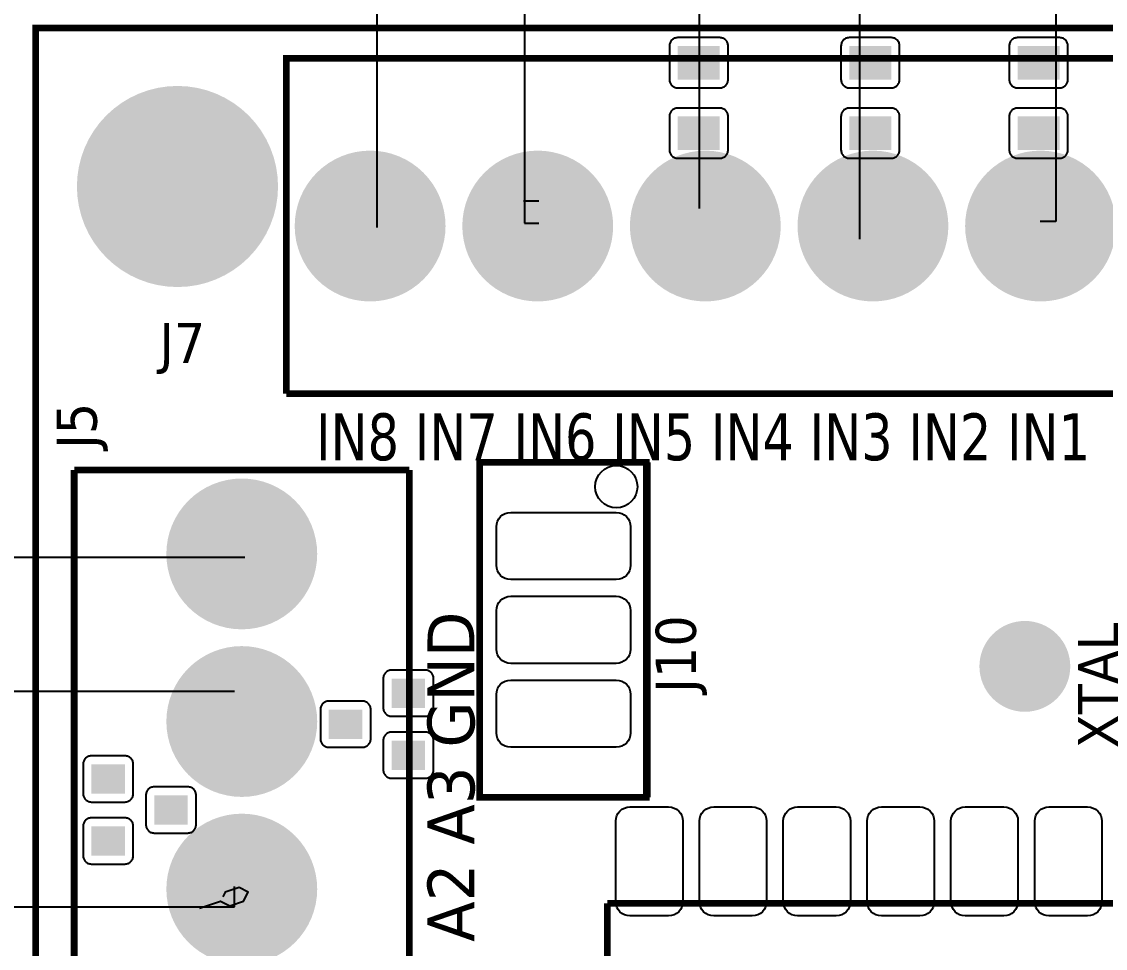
# Model space of a CAD drawing. Header units: millimetres. Extents: x 123.5 to 144.3, y 105.4 to 121.6.
# Drawn here: x 125.471 to 127.799, y 114.79 to 116.781 of the extents above; entities that cross this region are included whole.
import ezdxf

# ---------------------------------------------------------------- set-up
doc = ezdxf.new("R2010")
doc.units = ezdxf.units.MM
for name, color, linetype in [('DESC', 250, 'Continuous'), ('WIREFIXED', 7, 'Continuous'), ('WIRES', 7, 'Continuous')]:
    doc.layers.add(name, color=color, linetype=linetype)
doc.styles.get("Standard").update_dxf_attribs({"font": 'tahoma.ttf'})

# ---------------------------------------------------------------- blocks, each defined once
blk = doc.blocks.new('RPAD')
blk.add_trace([(-0.5, -0.5), (-0.5, 0.5), (0.5, -0.5), (0.5, 0.5)])
blk = doc.blocks.new('EPAD')
at = {"const_width": 0.5}
blk.add_lwpolyline([(-0.25, 0, 1), (0.25, 0, 1)], format="xyb", close=True, dxfattribs=at)
blk = doc.blocks.new('DIELEC-AUT006')
at = {"const_width": 0.012}
for points in [[(145.7768, 111.1683), (155.7749, 111.1683), (155.7749, 115.8809), (145.7768, 115.8809), (145.7768, 111.1683)], [(145.7768, 111.1683), (155.7749, 111.1683), (155.7749, 115.8809), (145.7768, 115.8809), (145.7768, 111.1683)], [(145.7768, 111.1683), (155.7749, 111.1683), (155.7749, 115.8809), (145.7768, 115.8809), (145.7768, 111.1683)], [(146.2256, 115.2266), (146.2256, 115.8266), (148.6256, 115.8266)], [(146.2256, 115.2266), (146.2256, 115.8266), (148.6256, 115.8266)], [(146.2256, 115.2266), (146.2256, 115.8266), (148.6256, 115.8266)], [(148.6256, 115.2266), (146.2256, 115.2266)], [(148.6256, 115.2266), (146.2256, 115.2266)], [(148.6256, 115.2266), (146.2256, 115.2266)], [(146.5717, 114.5037), (146.8699, 114.5037), (146.8699, 115.1037), (146.5717, 115.1037), (146.5717, 114.5037)], [(146.5717, 114.5037), (146.8699, 114.5037), (146.8699, 115.1037), (146.5717, 115.1037), (146.5717, 114.5037)], [(146.5717, 114.5037), (146.8699, 114.5037), (146.8699, 115.1037), (146.5717, 115.1037), (146.5717, 114.5037)], [(146.8717, 115.1037), (146.8717, 114.5037)], [(146.8717, 115.1037), (146.8717, 114.5037)], [(146.8717, 115.1037), (146.8717, 114.5037)], [(145.8459, 115.0896), (146.4459, 115.0896)], [(145.8459, 115.0896), (145.8459, 114.1896)], [(145.8459, 115.0896), (146.4459, 115.0896)], [(145.8459, 115.0896), (145.8459, 114.1896)], [(145.8459, 115.0896), (146.4459, 115.0896)], [(145.8459, 115.0896), (145.8459, 114.1896)], [(146.4459, 114.1896), (146.4459, 115.0896)], [(146.4459, 114.1896), (146.4459, 115.0896)], [(146.4459, 114.1896), (146.4459, 115.0896)], [(146.8002, 114.0892), (146.8002, 114.3142)], [(146.8002, 114.3142), (149.8002, 114.3142)], [(146.8002, 114.0892), (146.8002, 114.3142)], [(146.8002, 114.3142), (149.8002, 114.3142)], [(146.8002, 114.0892), (146.8002, 114.3142)], [(146.8002, 114.3142), (149.8002, 114.3142)]]:
    blk.add_lwpolyline(points, dxfattribs=at)
for points in [[(147.0163, 115.7889), (147.0163, 115.8489), (147.0163, 115.8504), (147.016, 115.852), (147.0157, 115.8534), (147.0152, 115.8548), (147.0146, 115.8561), (147.0138, 115.8573), (147.013, 115.8585), (147.012, 115.8596), (147.0109, 115.8605), (147.0098, 115.8614), (147.0085, 115.8621), (147.0072, 115.8627), (147.0058, 115.8632), (147.0044, 115.8636), (147.0029, 115.8638), (147.0013, 115.8639), (146.9263, 115.8639), (146.9248, 115.8638), (146.9233, 115.8636), (146.9218, 115.8632), (146.9204, 115.8627), (146.9191, 115.8621), (146.9179, 115.8614), (146.9167, 115.8605), (146.9157, 115.8596), (146.9147, 115.8585), (146.9139, 115.8573), (146.9131, 115.8561), (146.9125, 115.8548), (146.912, 115.8534), (146.9116, 115.852), (146.9114, 115.8504), (146.9113, 115.8489), (146.9113, 115.7889), (146.9114, 115.7873), (146.9116, 115.7858), (146.912, 115.7844), (146.9125, 115.783), (146.9131, 115.7817), (146.9139, 115.7804), (146.9147, 115.7793), (146.9157, 115.7782), (146.9167, 115.7773), (146.9179, 115.7764), (146.9191, 115.7757), (146.9204, 115.775), (146.9218, 115.7746), (146.9233, 115.7742), (146.9248, 115.774), (146.9263, 115.7739), (147.0013, 115.7739), (147.0029, 115.774), (147.0044, 115.7742), (147.0058, 115.7746), (147.0072, 115.775), (147.0085, 115.7757), (147.0098, 115.7764), (147.0109, 115.7773), (147.012, 115.7782), (147.013, 115.7793), (147.0138, 115.7804), (147.0146, 115.7817), (147.0152, 115.783), (147.0157, 115.7844), (147.016, 115.7858), (147.0163, 115.7873), (147.0163, 115.7889)], [(147.3234, 115.7889), (147.3234, 115.8489), (147.3233, 115.8504), (147.3231, 115.852), (147.3228, 115.8534), (147.3223, 115.8548), (147.3216, 115.8561), (147.3209, 115.8573), (147.32, 115.8585), (147.3191, 115.8596), (147.318, 115.8605), (147.3169, 115.8614), (147.3156, 115.8621), (147.3143, 115.8627), (147.3129, 115.8632), (147.3115, 115.8636), (147.31, 115.8638), (147.3084, 115.8639), (147.2334, 115.8639), (147.2319, 115.8638), (147.2303, 115.8636), (147.2289, 115.8632), (147.2275, 115.8627), (147.2262, 115.8621), (147.225, 115.8614), (147.2238, 115.8605), (147.2228, 115.8596), (147.2218, 115.8585), (147.2209, 115.8573), (147.2202, 115.8561), (147.2196, 115.8548), (147.2191, 115.8534), (147.2187, 115.852), (147.2185, 115.8504), (147.2184, 115.8489), (147.2184, 115.7889), (147.2185, 115.7873), (147.2187, 115.7858), (147.2191, 115.7844), (147.2196, 115.783), (147.2202, 115.7817), (147.2209, 115.7804), (147.2218, 115.7793), (147.2228, 115.7782), (147.2238, 115.7773), (147.225, 115.7764), (147.2262, 115.7757), (147.2275, 115.775), (147.2289, 115.7746), (147.2303, 115.7742), (147.2319, 115.774), (147.2334, 115.7739), (147.3084, 115.7739), (147.31, 115.774), (147.3115, 115.7742), (147.3129, 115.7746), (147.3143, 115.775), (147.3156, 115.7757), (147.3169, 115.7764), (147.318, 115.7773), (147.3191, 115.7782), (147.32, 115.7793), (147.3209, 115.7804), (147.3216, 115.7817), (147.3223, 115.783), (147.3228, 115.7844), (147.3231, 115.7858), (147.3233, 115.7873), (147.3234, 115.7889)], [(147.6246, 115.7889), (147.6246, 115.8489), (147.6245, 115.8504), (147.6243, 115.852), (147.6239, 115.8534), (147.6234, 115.8548), (147.6228, 115.8561), (147.6221, 115.8573), (147.6212, 115.8585), (147.6203, 115.8596), (147.6192, 115.8605), (147.6181, 115.8614), (147.6168, 115.8621), (147.6155, 115.8627), (147.6141, 115.8632), (147.6127, 115.8636), (147.6112, 115.8638), (147.6096, 115.8639), (147.5346, 115.8639), (147.533, 115.8638), (147.5315, 115.8636), (147.5301, 115.8632), (147.5287, 115.8627), (147.5274, 115.8621), (147.5261, 115.8614), (147.525, 115.8605), (147.5239, 115.8596), (147.523, 115.8585), (147.5221, 115.8573), (147.5214, 115.8561), (147.5208, 115.8548), (147.5203, 115.8534), (147.5199, 115.852), (147.5197, 115.8504), (147.5196, 115.8489), (147.5196, 115.7889), (147.5197, 115.7873), (147.5199, 115.7858), (147.5203, 115.7844), (147.5208, 115.783), (147.5214, 115.7817), (147.5221, 115.7804), (147.523, 115.7793), (147.5239, 115.7782), (147.525, 115.7773), (147.5261, 115.7764), (147.5274, 115.7757), (147.5287, 115.775), (147.5301, 115.7746), (147.5315, 115.7742), (147.533, 115.774), (147.5346, 115.7739), (147.6096, 115.7739), (147.6112, 115.774), (147.6127, 115.7742), (147.6141, 115.7746), (147.6155, 115.775), (147.6168, 115.7757), (147.6181, 115.7764), (147.6192, 115.7773), (147.6203, 115.7782), (147.6212, 115.7793), (147.6221, 115.7804), (147.6228, 115.7817), (147.6234, 115.783), (147.6239, 115.7844), (147.6243, 115.7858), (147.6245, 115.7873), (147.6246, 115.7889)], [(147.0163, 115.6629), (147.0163, 115.7229), (147.0163, 115.7244), (147.016, 115.726), (147.0157, 115.7274), (147.0152, 115.7288), (147.0146, 115.7301), (147.0138, 115.7313), (147.013, 115.7325), (147.012, 115.7336), (147.0109, 115.7345), (147.0098, 115.7354), (147.0085, 115.7361), (147.0072, 115.7367), (147.0058, 115.7372), (147.0044, 115.7376), (147.0029, 115.7378), (147.0013, 115.7379), (146.9263, 115.7379), (146.9248, 115.7378), (146.9233, 115.7376), (146.9218, 115.7372), (146.9204, 115.7367), (146.9191, 115.7361), (146.9179, 115.7354), (146.9167, 115.7345), (146.9157, 115.7336), (146.9147, 115.7325), (146.9139, 115.7313), (146.9131, 115.7301), (146.9125, 115.7288), (146.912, 115.7274), (146.9116, 115.726), (146.9114, 115.7244), (146.9113, 115.7229), (146.9113, 115.6629), (146.9114, 115.6613), (146.9116, 115.6598), (146.912, 115.6584), (146.9125, 115.657), (146.9131, 115.6557), (146.9139, 115.6544), (146.9147, 115.6533), (146.9157, 115.6522), (146.9167, 115.6513), (146.9179, 115.6504), (146.9191, 115.6497), (146.9204, 115.649), (146.9218, 115.6486), (146.9233, 115.6482), (146.9248, 115.648), (146.9263, 115.6479), (147.0013, 115.6479), (147.0029, 115.648), (147.0044, 115.6482), (147.0058, 115.6486), (147.0072, 115.649), (147.0085, 115.6497), (147.0098, 115.6504), (147.0109, 115.6513), (147.012, 115.6522), (147.013, 115.6533), (147.0138, 115.6544), (147.0146, 115.6557), (147.0152, 115.657), (147.0157, 115.6584), (147.016, 115.6598), (147.0163, 115.6613), (147.0163, 115.6629)], [(147.3234, 115.6629), (147.3234, 115.7229), (147.3233, 115.7244), (147.3231, 115.726), (147.3228, 115.7274), (147.3223, 115.7288), (147.3216, 115.7301), (147.3209, 115.7313), (147.32, 115.7325), (147.3191, 115.7336), (147.318, 115.7345), (147.3169, 115.7354), (147.3156, 115.7361), (147.3143, 115.7367), (147.3129, 115.7372), (147.3115, 115.7376), (147.31, 115.7378), (147.3084, 115.7379), (147.2334, 115.7379), (147.2319, 115.7378), (147.2303, 115.7376), (147.2289, 115.7372), (147.2275, 115.7367), (147.2262, 115.7361), (147.225, 115.7354), (147.2238, 115.7345), (147.2228, 115.7336), (147.2218, 115.7325), (147.2209, 115.7313), (147.2202, 115.7301), (147.2196, 115.7288), (147.2191, 115.7274), (147.2187, 115.726), (147.2185, 115.7244), (147.2184, 115.7229), (147.2184, 115.6629), (147.2185, 115.6613), (147.2187, 115.6598), (147.2191, 115.6584), (147.2196, 115.657), (147.2202, 115.6557), (147.2209, 115.6544), (147.2218, 115.6533), (147.2228, 115.6522), (147.2238, 115.6513), (147.225, 115.6504), (147.2262, 115.6497), (147.2275, 115.649), (147.2289, 115.6486), (147.2303, 115.6482), (147.2319, 115.648), (147.2334, 115.6479), (147.3084, 115.6479), (147.31, 115.648), (147.3115, 115.6482), (147.3129, 115.6486), (147.3143, 115.649), (147.3156, 115.6497), (147.3169, 115.6504), (147.318, 115.6513), (147.3191, 115.6522), (147.32, 115.6533), (147.3209, 115.6544), (147.3216, 115.6557), (147.3223, 115.657), (147.3228, 115.6584), (147.3231, 115.6598), (147.3233, 115.6613), (147.3234, 115.6629)], [(147.6246, 115.6629), (147.6246, 115.7229), (147.6245, 115.7244), (147.6243, 115.726), (147.6239, 115.7274), (147.6234, 115.7288), (147.6228, 115.7301), (147.6221, 115.7313), (147.6212, 115.7325), (147.6203, 115.7336), (147.6192, 115.7345), (147.6181, 115.7354), (147.6168, 115.7361), (147.6155, 115.7367), (147.6141, 115.7372), (147.6127, 115.7376), (147.6112, 115.7378), (147.6096, 115.7379), (147.5346, 115.7379), (147.533, 115.7378), (147.5315, 115.7376), (147.5301, 115.7372), (147.5287, 115.7367), (147.5274, 115.7361), (147.5261, 115.7354), (147.525, 115.7345), (147.5239, 115.7336), (147.523, 115.7325), (147.5221, 115.7313), (147.5214, 115.7301), (147.5208, 115.7288), (147.5203, 115.7274), (147.5199, 115.726), (147.5197, 115.7244), (147.5196, 115.7229), (147.5196, 115.6629), (147.5197, 115.6613), (147.5199, 115.6598), (147.5203, 115.6584), (147.5208, 115.657), (147.5214, 115.6557), (147.5221, 115.6544), (147.523, 115.6533), (147.5239, 115.6522), (147.525, 115.6513), (147.5261, 115.6504), (147.5274, 115.6497), (147.5287, 115.649), (147.5301, 115.6486), (147.5315, 115.6482), (147.533, 115.648), (147.5346, 115.6479), (147.6096, 115.6479), (147.6112, 115.648), (147.6127, 115.6482), (147.6141, 115.6486), (147.6155, 115.649), (147.6168, 115.6497), (147.6181, 115.6504), (147.6192, 115.6513), (147.6203, 115.6522), (147.6212, 115.6533), (147.6221, 115.6544), (147.6228, 115.6557), (147.6234, 115.657), (147.6239, 115.6584), (147.6243, 115.6598), (147.6245, 115.6613), (147.6246, 115.6629)], [(146.8417, 114.9882), (146.8417, 114.9192), (146.8412, 114.914), (146.8397, 114.9092), (146.8374, 114.9049), (146.8343, 114.9011), (146.8306, 114.898), (146.8262, 114.8957), (146.8214, 114.8942), (146.8162, 114.8937), (146.6272, 114.8937), (146.622, 114.8942), (146.6172, 114.8957), (146.6128, 114.898), (146.6091, 114.9011), (146.606, 114.9049), (146.6037, 114.9092), (146.6022, 114.914), (146.6017, 114.9192), (146.6017, 114.9882), (146.6022, 114.9934), (146.6037, 114.9983), (146.606, 115.0026), (146.6091, 115.0064), (146.6128, 115.0094), (146.6172, 115.0118), (146.622, 115.0132), (146.6272, 115.0137), (146.8162, 115.0137), (146.8214, 115.0132), (146.8262, 115.0118), (146.8306, 115.0094), (146.8343, 115.0064), (146.8374, 115.0026), (146.8397, 114.9983), (146.8412, 114.9934), (146.8417, 114.9882)], [(146.8417, 114.8382), (146.8417, 114.7692), (146.8412, 114.764), (146.8397, 114.7592), (146.8374, 114.7549), (146.8343, 114.7511), (146.8306, 114.748), (146.8262, 114.7457), (146.8214, 114.7442), (146.8162, 114.7437), (146.6272, 114.7437), (146.622, 114.7442), (146.6172, 114.7457), (146.6128, 114.748), (146.6091, 114.7511), (146.606, 114.7549), (146.6037, 114.7592), (146.6022, 114.764), (146.6017, 114.7692), (146.6017, 114.8382), (146.6022, 114.8434), (146.6037, 114.8483), (146.606, 114.8526), (146.6091, 114.8564), (146.6128, 114.8594), (146.6172, 114.8618), (146.622, 114.8632), (146.6272, 114.8637), (146.8162, 114.8637), (146.8214, 114.8632), (146.8262, 114.8618), (146.8306, 114.8594), (146.8343, 114.8564), (146.8374, 114.8526), (146.8397, 114.8483), (146.8412, 114.8434), (146.8417, 114.8382)], [(146.4891, 114.6641), (146.4891, 114.7166), (146.4891, 114.7181), (146.4888, 114.7197), (146.4885, 114.7211), (146.488, 114.7225), (146.4874, 114.7238), (146.4866, 114.725), (146.4858, 114.7262), (146.4848, 114.7272), (146.4838, 114.7282), (146.4826, 114.7291), (146.4814, 114.7298), (146.48, 114.7304), (146.4787, 114.7309), (146.4772, 114.7313), (146.4757, 114.7315), (146.4741, 114.7316), (146.4141, 114.7316), (146.4126, 114.7315), (146.4111, 114.7313), (146.4096, 114.7309), (146.4082, 114.7304), (146.4069, 114.7298), (146.4057, 114.7291), (146.4045, 114.7282), (146.4035, 114.7272), (146.4025, 114.7262), (146.4017, 114.725), (146.4009, 114.7238), (146.4003, 114.7225), (146.3998, 114.7211), (146.3994, 114.7197), (146.3992, 114.7181), (146.3991, 114.7166), (146.3991, 114.6641), (146.3992, 114.6625), (146.3994, 114.661), (146.3998, 114.6596), (146.4003, 114.6582), (146.4009, 114.6569), (146.4017, 114.6556), (146.4025, 114.6545), (146.4035, 114.6534), (146.4045, 114.6525), (146.4057, 114.6516), (146.4069, 114.6509), (146.4082, 114.6502), (146.4096, 114.6497), (146.4111, 114.6494), (146.4126, 114.6492), (146.4141, 114.6491), (146.4741, 114.6491), (146.4757, 114.6492), (146.4772, 114.6494), (146.4787, 114.6497), (146.48, 114.6502), (146.4814, 114.6509), (146.4826, 114.6516), (146.4838, 114.6525), (146.4848, 114.6534), (146.4858, 114.6545), (146.4866, 114.6556), (146.4874, 114.6569), (146.488, 114.6582), (146.4885, 114.6596), (146.4888, 114.661), (146.4891, 114.6625), (146.4891, 114.6641)], [(146.8417, 114.6882), (146.8417, 114.6192), (146.8412, 114.614), (146.8397, 114.6092), (146.8374, 114.6049), (146.8343, 114.6011), (146.8306, 114.598), (146.8262, 114.5957), (146.8214, 114.5942), (146.8162, 114.5937), (146.6272, 114.5937), (146.622, 114.5942), (146.6172, 114.5957), (146.6128, 114.598), (146.6091, 114.6011), (146.606, 114.6049), (146.6037, 114.6092), (146.6022, 114.614), (146.6017, 114.6192), (146.6017, 114.6882), (146.6022, 114.6934), (146.6037, 114.6983), (146.606, 114.7026), (146.6091, 114.7064), (146.6128, 114.7094), (146.6172, 114.7118), (146.622, 114.7132), (146.6272, 114.7137), (146.8162, 114.7137), (146.8214, 114.7132), (146.8262, 114.7118), (146.8306, 114.7094), (146.8343, 114.7064), (146.8374, 114.7026), (146.8397, 114.6983), (146.8412, 114.6934), (146.8417, 114.6882)], [(146.3766, 114.6086), (146.3766, 114.6611), (146.3766, 114.6626), (146.3763, 114.6642), (146.376, 114.6656), (146.3755, 114.667), (146.3749, 114.6683), (146.3741, 114.6695), (146.3733, 114.6707), (146.3723, 114.6717), (146.3713, 114.6727), (146.3701, 114.6736), (146.3689, 114.6743), (146.3675, 114.6749), (146.3662, 114.6754), (146.3647, 114.6758), (146.3632, 114.676), (146.3616, 114.6761), (146.3016, 114.6761), (146.3001, 114.676), (146.2986, 114.6758), (146.2971, 114.6754), (146.2957, 114.6749), (146.2944, 114.6743), (146.2932, 114.6736), (146.292, 114.6727), (146.291, 114.6717), (146.29, 114.6707), (146.2892, 114.6695), (146.2884, 114.6683), (146.2878, 114.667), (146.2873, 114.6656), (146.2869, 114.6642), (146.2867, 114.6626), (146.2866, 114.6611), (146.2866, 114.6086), (146.2867, 114.607), (146.2869, 114.6055), (146.2873, 114.6041), (146.2878, 114.6027), (146.2884, 114.6014), (146.2892, 114.6001), (146.29, 114.599), (146.291, 114.5979), (146.292, 114.597), (146.2932, 114.5961), (146.2944, 114.5954), (146.2957, 114.5947), (146.2971, 114.5942), (146.2986, 114.5939), (146.3001, 114.5937), (146.3016, 114.5936), (146.3616, 114.5936), (146.3632, 114.5937), (146.3647, 114.5939), (146.3662, 114.5942), (146.3675, 114.5947), (146.3689, 114.5954), (146.3701, 114.5961), (146.3713, 114.597), (146.3723, 114.5979), (146.3733, 114.599), (146.3741, 114.6001), (146.3749, 114.6014), (146.3755, 114.6027), (146.376, 114.6041), (146.3763, 114.6055), (146.3766, 114.607), (146.3766, 114.6086)], [(146.4891, 114.5531), (146.4891, 114.6056), (146.4891, 114.6071), (146.4888, 114.6087), (146.4885, 114.6101), (146.488, 114.6115), (146.4874, 114.6128), (146.4866, 114.614), (146.4858, 114.6152), (146.4848, 114.6162), (146.4838, 114.6172), (146.4826, 114.6181), (146.4814, 114.6188), (146.48, 114.6194), (146.4787, 114.6199), (146.4772, 114.6203), (146.4757, 114.6205), (146.4741, 114.6206), (146.4141, 114.6206), (146.4126, 114.6205), (146.4111, 114.6203), (146.4096, 114.6199), (146.4082, 114.6194), (146.4069, 114.6188), (146.4057, 114.6181), (146.4045, 114.6172), (146.4035, 114.6162), (146.4025, 114.6152), (146.4017, 114.614), (146.4009, 114.6128), (146.4003, 114.6115), (146.3998, 114.6101), (146.3994, 114.6087), (146.3992, 114.6071), (146.3991, 114.6056), (146.3991, 114.5531), (146.3992, 114.5515), (146.3994, 114.55), (146.3998, 114.5486), (146.4003, 114.5472), (146.4009, 114.5459), (146.4017, 114.5446), (146.4025, 114.5435), (146.4035, 114.5424), (146.4045, 114.5415), (146.4057, 114.5406), (146.4069, 114.5399), (146.4082, 114.5392), (146.4096, 114.5387), (146.4111, 114.5384), (146.4126, 114.5382), (146.4141, 114.5381), (146.4741, 114.5381), (146.4757, 114.5382), (146.4772, 114.5384), (146.4787, 114.5387), (146.48, 114.5392), (146.4814, 114.5399), (146.4826, 114.5406), (146.4838, 114.5415), (146.4848, 114.5424), (146.4858, 114.5435), (146.4866, 114.5446), (146.4874, 114.5459), (146.488, 114.5472), (146.4885, 114.5486), (146.4888, 114.55), (146.4891, 114.5515), (146.4891, 114.5531)], [(145.8617, 114.563), (145.8617, 114.5105), (145.8618, 114.509), (145.862, 114.5075), (145.8624, 114.506), (145.8629, 114.5046), (145.8635, 114.5033), (145.8643, 114.5021), (145.8651, 114.5009), (145.8661, 114.4999), (145.8671, 114.4989), (145.8683, 114.4981), (145.8695, 114.4973), (145.8708, 114.4967), (145.8722, 114.4962), (145.8737, 114.4958), (145.8752, 114.4956), (145.8767, 114.4955), (145.9367, 114.4955), (145.9383, 114.4956), (145.9398, 114.4958), (145.9413, 114.4962), (145.9426, 114.4967), (145.944, 114.4973), (145.9452, 114.4981), (145.9463, 114.4989), (145.9474, 114.4999), (145.9484, 114.5009), (145.9492, 114.5021), (145.95, 114.5033), (145.9506, 114.5046), (145.9511, 114.506), (145.9514, 114.5075), (145.9517, 114.509), (145.9517, 114.5105), (145.9517, 114.563), (145.9517, 114.5646), (145.9514, 114.5661), (145.9511, 114.5676), (145.9506, 114.5689), (145.95, 114.5703), (145.9492, 114.5715), (145.9484, 114.5726), (145.9474, 114.5737), (145.9463, 114.5747), (145.9452, 114.5755), (145.944, 114.5763), (145.9426, 114.5769), (145.9413, 114.5774), (145.9398, 114.5777), (145.9383, 114.578), (145.9367, 114.578), (145.8767, 114.578), (145.8752, 114.578), (145.8737, 114.5777), (145.8722, 114.5774), (145.8708, 114.5769), (145.8695, 114.5763), (145.8683, 114.5755), (145.8671, 114.5747), (145.8661, 114.5737), (145.8651, 114.5726), (145.8643, 114.5715), (145.8635, 114.5703), (145.8629, 114.5689), (145.8624, 114.5676), (145.862, 114.5661), (145.8618, 114.5646), (145.8617, 114.563)], [(145.9742, 114.5075), (145.9742, 114.455), (145.9743, 114.4535), (145.9745, 114.452), (145.9749, 114.4505), (145.9754, 114.4491), (145.976, 114.4478), (145.9768, 114.4466), (145.9776, 114.4454), (145.9786, 114.4444), (145.9796, 114.4434), (145.9808, 114.4426), (145.982, 114.4418), (145.9833, 114.4412), (145.9847, 114.4407), (145.9862, 114.4403), (145.9877, 114.4401), (145.9892, 114.44), (146.0492, 114.44), (146.0508, 114.4401), (146.0523, 114.4403), (146.0538, 114.4407), (146.0551, 114.4412), (146.0565, 114.4418), (146.0577, 114.4426), (146.0588, 114.4434), (146.0599, 114.4444), (146.0609, 114.4454), (146.0617, 114.4466), (146.0625, 114.4478), (146.0631, 114.4491), (146.0636, 114.4505), (146.0639, 114.452), (146.0642, 114.4535), (146.0642, 114.455), (146.0642, 114.5075), (146.0642, 114.5091), (146.0639, 114.5106), (146.0636, 114.5121), (146.0631, 114.5134), (146.0625, 114.5148), (146.0617, 114.516), (146.0609, 114.5171), (146.0599, 114.5182), (146.0588, 114.5192), (146.0577, 114.52), (146.0565, 114.5208), (146.0551, 114.5214), (146.0538, 114.5219), (146.0523, 114.5222), (146.0508, 114.5225), (146.0492, 114.5225), (145.9892, 114.5225), (145.9877, 114.5225), (145.9862, 114.5222), (145.9847, 114.5219), (145.9833, 114.5214), (145.982, 114.5208), (145.9808, 114.52), (145.9796, 114.5192), (145.9786, 114.5182), (145.9776, 114.5171), (145.9768, 114.516), (145.976, 114.5148), (145.9754, 114.5134), (145.9749, 114.5121), (145.9745, 114.5106), (145.9743, 114.5091), (145.9742, 114.5075)], [(146.9097, 114.2917), (146.8407, 114.2917), (146.8355, 114.2922), (146.8307, 114.2936), (146.8264, 114.296), (146.8226, 114.299), (146.8195, 114.3028), (146.8172, 114.3071), (146.8158, 114.312), (146.8152, 114.3172), (146.8152, 114.4612), (146.8158, 114.4664), (146.8172, 114.4712), (146.8195, 114.4755), (146.8226, 114.4793), (146.8264, 114.4824), (146.8307, 114.4847), (146.8355, 114.4862), (146.8407, 114.4867), (146.9097, 114.4867), (146.915, 114.4862), (146.9198, 114.4847), (146.9241, 114.4824), (146.9279, 114.4793), (146.931, 114.4755), (146.9333, 114.4712), (146.9347, 114.4664), (146.9352, 114.4612), (146.9352, 114.3172), (146.9347, 114.312), (146.9333, 114.3071), (146.931, 114.3028), (146.9279, 114.299), (146.9241, 114.296), (146.9198, 114.2936), (146.915, 114.2922), (146.9097, 114.2917)], [(147.0597, 114.2917), (146.9907, 114.2917), (146.9855, 114.2922), (146.9807, 114.2936), (146.9764, 114.296), (146.9726, 114.299), (146.9695, 114.3028), (146.9672, 114.3071), (146.9658, 114.312), (146.9652, 114.3172), (146.9652, 114.4612), (146.9658, 114.4664), (146.9672, 114.4712), (146.9695, 114.4755), (146.9726, 114.4793), (146.9764, 114.4824), (146.9807, 114.4847), (146.9855, 114.4862), (146.9907, 114.4867), (147.0597, 114.4867), (147.065, 114.4862), (147.0698, 114.4847), (147.0741, 114.4824), (147.0779, 114.4793), (147.081, 114.4755), (147.0833, 114.4712), (147.0847, 114.4664), (147.0852, 114.4612), (147.0852, 114.3172), (147.0847, 114.312), (147.0833, 114.3071), (147.081, 114.3028), (147.0779, 114.299), (147.0741, 114.296), (147.0698, 114.2936), (147.065, 114.2922), (147.0597, 114.2917)], [(147.2097, 114.2917), (147.1407, 114.2917), (147.1355, 114.2922), (147.1307, 114.2936), (147.1264, 114.296), (147.1226, 114.299), (147.1195, 114.3028), (147.1172, 114.3071), (147.1158, 114.312), (147.1152, 114.3172), (147.1152, 114.4612), (147.1158, 114.4664), (147.1172, 114.4712), (147.1195, 114.4755), (147.1226, 114.4793), (147.1264, 114.4824), (147.1307, 114.4847), (147.1355, 114.4862), (147.1407, 114.4867), (147.2097, 114.4867), (147.215, 114.4862), (147.2198, 114.4847), (147.2241, 114.4824), (147.2279, 114.4793), (147.231, 114.4755), (147.2333, 114.4712), (147.2347, 114.4664), (147.2352, 114.4612), (147.2352, 114.3172), (147.2347, 114.312), (147.2333, 114.3071), (147.231, 114.3028), (147.2279, 114.299), (147.2241, 114.296), (147.2198, 114.2936), (147.215, 114.2922), (147.2097, 114.2917)], [(147.3597, 114.2917), (147.2907, 114.2917), (147.2855, 114.2922), (147.2807, 114.2936), (147.2764, 114.296), (147.2726, 114.299), (147.2695, 114.3028), (147.2672, 114.3071), (147.2658, 114.312), (147.2652, 114.3172), (147.2652, 114.4612), (147.2658, 114.4664), (147.2672, 114.4712), (147.2695, 114.4755), (147.2726, 114.4793), (147.2764, 114.4824), (147.2807, 114.4847), (147.2855, 114.4862), (147.2907, 114.4867), (147.3597, 114.4867), (147.365, 114.4862), (147.3698, 114.4847), (147.3741, 114.4824), (147.3779, 114.4793), (147.381, 114.4755), (147.3833, 114.4712), (147.3847, 114.4664), (147.3852, 114.4612), (147.3852, 114.3172), (147.3847, 114.312), (147.3833, 114.3071), (147.381, 114.3028), (147.3779, 114.299), (147.3741, 114.296), (147.3698, 114.2936), (147.365, 114.2922), (147.3597, 114.2917)], [(147.5097, 114.2917), (147.4407, 114.2917), (147.4355, 114.2922), (147.4307, 114.2936), (147.4264, 114.296), (147.4226, 114.299), (147.4195, 114.3028), (147.4172, 114.3071), (147.4158, 114.312), (147.4152, 114.3172), (147.4152, 114.4612), (147.4158, 114.4664), (147.4172, 114.4712), (147.4195, 114.4755), (147.4226, 114.4793), (147.4264, 114.4824), (147.4307, 114.4847), (147.4355, 114.4862), (147.4407, 114.4867), (147.5097, 114.4867), (147.515, 114.4862), (147.5198, 114.4847), (147.5241, 114.4824), (147.5279, 114.4793), (147.531, 114.4755), (147.5333, 114.4712), (147.5347, 114.4664), (147.5352, 114.4612), (147.5352, 114.3172), (147.5347, 114.312), (147.5333, 114.3071), (147.531, 114.3028), (147.5279, 114.299), (147.5241, 114.296), (147.5198, 114.2936), (147.515, 114.2922), (147.5097, 114.2917)], [(147.6597, 114.2917), (147.5907, 114.2917), (147.5855, 114.2922), (147.5807, 114.2936), (147.5764, 114.296), (147.5726, 114.299), (147.5695, 114.3028), (147.5672, 114.3071), (147.5658, 114.312), (147.5652, 114.3172), (147.5652, 114.4612), (147.5658, 114.4664), (147.5672, 114.4712), (147.5695, 114.4755), (147.5726, 114.4793), (147.5764, 114.4824), (147.5807, 114.4847), (147.5855, 114.4862), (147.5907, 114.4867), (147.6597, 114.4867), (147.665, 114.4862), (147.6698, 114.4847), (147.6741, 114.4824), (147.6779, 114.4793), (147.681, 114.4755), (147.6833, 114.4712), (147.6847, 114.4664), (147.6852, 114.4612), (147.6852, 114.3172), (147.6847, 114.312), (147.6833, 114.3071), (147.681, 114.3028), (147.6779, 114.299), (147.6741, 114.296), (147.6698, 114.2936), (147.665, 114.2922), (147.6597, 114.2917)], [(145.8617, 114.452), (145.8617, 114.3995), (145.8618, 114.398), (145.862, 114.3965), (145.8624, 114.395), (145.8629, 114.3936), (145.8635, 114.3923), (145.8643, 114.3911), (145.8651, 114.3899), (145.8661, 114.3889), (145.8671, 114.3879), (145.8683, 114.3871), (145.8695, 114.3863), (145.8708, 114.3857), (145.8722, 114.3852), (145.8737, 114.3848), (145.8752, 114.3846), (145.8767, 114.3845), (145.9367, 114.3845), (145.9383, 114.3846), (145.9398, 114.3848), (145.9413, 114.3852), (145.9426, 114.3857), (145.944, 114.3863), (145.9452, 114.3871), (145.9463, 114.3879), (145.9474, 114.3889), (145.9484, 114.3899), (145.9492, 114.3911), (145.95, 114.3923), (145.9506, 114.3936), (145.9511, 114.395), (145.9514, 114.3965), (145.9517, 114.398), (145.9517, 114.3995), (145.9517, 114.452), (145.9517, 114.4536), (145.9514, 114.4551), (145.9511, 114.4566), (145.9506, 114.4579), (145.95, 114.4593), (145.9492, 114.4605), (145.9484, 114.4616), (145.9474, 114.4627), (145.9463, 114.4637), (145.9452, 114.4645), (145.944, 114.4653), (145.9426, 114.4659), (145.9413, 114.4664), (145.9398, 114.4667), (145.9383, 114.467), (145.9367, 114.467), (145.8767, 114.467), (145.8752, 114.467), (145.8737, 114.4667), (145.8722, 114.4664), (145.8708, 114.4659), (145.8695, 114.4653), (145.8683, 114.4645), (145.8671, 114.4637), (145.8661, 114.4627), (145.8651, 114.4616), (145.8643, 114.4605), (145.8635, 114.4593), (145.8629, 114.4579), (145.8624, 114.4566), (145.862, 114.4551), (145.8618, 114.4536), (145.8617, 114.452)]]:
    blk.add_lwpolyline(points, close=True)
blk.add_circle((146.8162, 115.06), 0.0378)
blk.add_circle((146.8162, 115.06), 0.0378)
blk.add_circle((146.8162, 115.06), 0.0378)
at = {"zscale": 1.5}
for p, xscale, yscale, rotation in [((146.9638, 115.8189), 0.06, 0.07500000000000001, 270), ((147.2709, 115.8189), 0.06, 0.07500000000000001, 270), ((147.5721, 115.8189), 0.06, 0.07500000000000001, 270), ((146.9638, 115.6929), 0.06, 0.07500000000000001, 270), ((147.2709, 115.6929), 0.06, 0.07500000000000001, 270), ((147.5721, 115.6929), 0.06, 0.07500000000000001, 270), ((146.4441, 114.6903), 0.0525, 0.06, 270), ((146.3316, 114.6348), 0.0525, 0.06, 270), ((146.4441, 114.5793), 0.0525, 0.06, 270), ((145.9067, 114.5368), 0.0525, 0.06, 90), ((146.0192, 114.4813), 0.0525, 0.06, 90), ((145.9067, 114.4258), 0.0525, 0.06, 90)]:
    blk.add_blockref('RPAD', p, dxfattribs=dict(at, xscale=xscale, yscale=yscale, rotation=rotation))
for p, xscale, yscale in [((146.0308, 115.5974), 0.36, 0.36), ((146.3756, 115.5266), 0.27, 0.27), ((146.6756, 115.5266), 0.27, 0.27), ((146.9756, 115.5266), 0.27, 0.27), ((147.2756, 115.5266), 0.27, 0.27), ((147.5756, 115.5266), 0.27, 0.27), ((146.1459, 114.9396), 0.27, 0.27), ((147.5475, 114.7383), 0.1626375, 0.1626375), ((146.1459, 114.6396), 0.27, 0.27), ((146.1459, 114.3396), 0.27, 0.27)]:
    blk.add_blockref('EPAD', p, dxfattribs=dict(at, xscale=xscale, yscale=yscale))
for s, height, width, p in [('J7', 0.072, 1.041667, (145.9983, 115.2813)), ('J7', 0.072, 1.041667, (145.9983, 115.2813)), ('J7', 0.072, 1.041667, (145.9983, 115.2813)), ('IN8 IN7 IN6 IN5 IN4 IN3 IN2 IN1', 0.084, 0.892857, (146.2788, 115.1073)), ('IN8 IN7 IN6 IN5 IN4 IN3 IN2 IN1', 0.084, 0.892857, (146.2788, 115.1073)), ('IN8 IN7 IN6 IN5 IN4 IN3 IN2 IN1', 0.084, 0.892857, (146.2788, 115.1073))]:
    blk.add_text(s, height=height, dxfattribs=dict(width=width)).set_placement(p)
for s, height, width, p in [('J5', 0.072, 1.041667, (145.8864, 115.1279)), ('J5', 0.072, 1.041667, (145.8864, 115.1279)), ('J5', 0.072, 1.041667, (145.8864, 115.1279)), ('A2 A3 GND', 0.084, 1.071429, (146.5623, 114.2451)), ('A2 A3 GND', 0.084, 1.071429, (146.5623, 114.2451)), ('A2 A3 GND', 0.084, 1.071429, (146.5623, 114.2451)), ('J10', 0.072, 1.041667, (146.9587, 114.6912)), ('J10', 0.072, 1.041667, (146.9587, 114.6912)), ('J10', 0.072, 1.041667, (146.9587, 114.6912)), ('XTAL', 0.072, 1.041667, (147.7144, 114.5918)), ('XTAL', 0.072, 1.041667, (147.7144, 114.5918)), ('XTAL', 0.072, 1.041667, (147.7144, 114.5918))]:
    blk.add_text(s, height=height, rotation=90, dxfattribs=dict(width=width)).set_placement(p)

msp = doc.modelspace()

# ---------------------------------------------------------------- linework, layer by layer
at = {"layer": 'WIREFIXED'}
msp.add_lwpolyline([(125.8532, 114.8761), (125.8985, 114.8912), (125.9183, 114.8813), (125.9479, 114.8912), (125.9578, 114.911), (125.9381, 114.9208), (125.9084, 114.911), (125.9035, 114.9011)], dxfattribs=at)
at = {"layer": 'WIRES'}
for p, q in [((126.5511, 118.0314), (126.5511, 116.348)), ((126.2343, 118.0218), (126.2343, 116.3384)), ((127.6924, 117.5017), (127.6924, 116.3515)), ((127.2707, 117.3795), (127.2707, 116.3135)), ((126.926, 117.3527), (126.926, 116.3797)), ((126.5487, 116.3962), (126.5816, 116.3962)), ((126.5511, 116.348), (126.5816, 116.348)), ((127.6924, 116.3515), (127.6586, 116.3515)), ((125.9503, 115.6299), (124.9223, 115.6299)), ((124.8445, 115.3428), (125.9282, 115.3428)), ((125.9282, 114.879), (125.9282, 114.9232)), ((124.8334, 114.879), (125.9282, 114.879))]:
    msp.add_line(p, q, dxfattribs=at)

# ---------------------------------------------------------------- block references
at = {"layer": 'DESC', "xscale": 1.2, "yscale": 1.2, "zscale": 1.2}
msp.add_blockref('DIELEC-AUT006', (-49.4312, -22.2901), dxfattribs=at)

doc.saveas('drawing.dxf')
